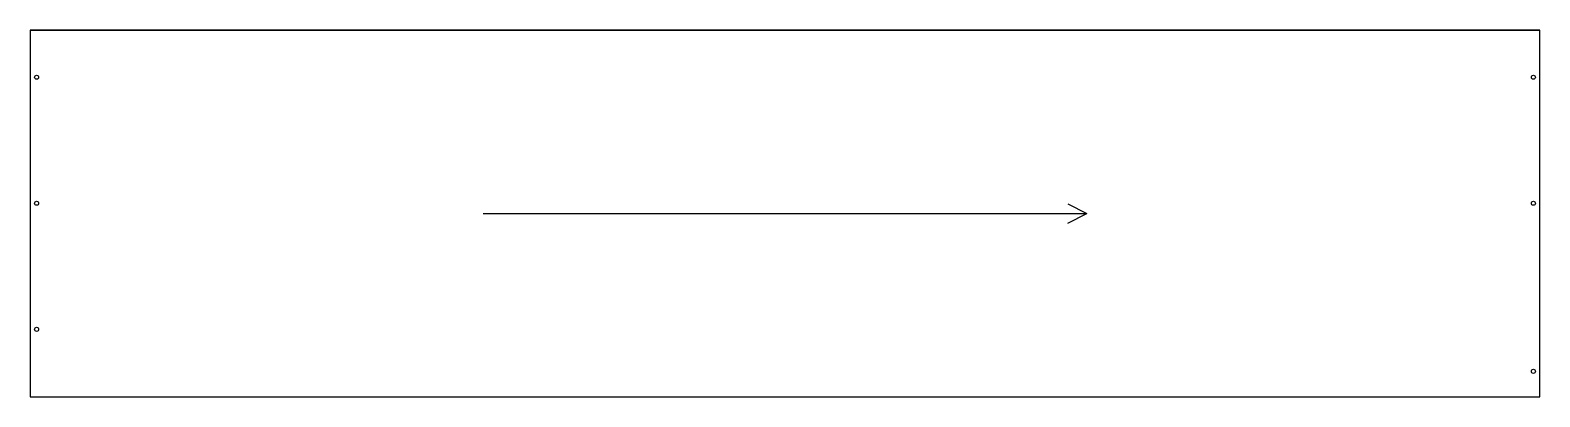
# Model space of a CAD drawing. Header units: millimetres. Extents: x 0 to 1183, y 0 to 287.
import ezdxf

# ---------------------------------------------------------------- set-up
doc = ezdxf.new("R2010")
doc.units = ezdxf.units.MM
for name, color, linetype in [('EDGE_BANDING', 7, 'Continuous'), ('GRAIN_DIRECTION', 3, 'Continuous'), ('INSIDE_THROUGH', 7, 'Continuous'), ('OUTSIDE_THROUGH', 7, 'Continuous')]:
    doc.layers.add(name, color=color, linetype=linetype)

msp = doc.modelspace()

# ---------------------------------------------------------------- linework, layer by layer
at = {"layer": 'EDGE_BANDING'}
msp.add_line((0, 287), (1183, 287), dxfattribs=at)
at = {"layer": 'GRAIN_DIRECTION'}
for p in [(354.9, 143.5), (813.1, 151), (813.1, 136)]:
    msp.add_line(p, (828.1, 143.5), dxfattribs=at)
at = {"layer": 'INSIDE_THROUGH'}
for centre in [(5, 250.2), (1178, 250.2), (5, 151.5), (1178, 151.5), (5, 52.8), (1178, 19.9)]:
    msp.add_circle(centre, 1.6, dxfattribs=at)
at = {"layer": 'OUTSIDE_THROUGH'}
msp.add_lwpolyline([(0, 0), (1183, 0), (1183, 287), (0, 287)], close=True, dxfattribs=at)

doc.saveas('drawing.dxf')
